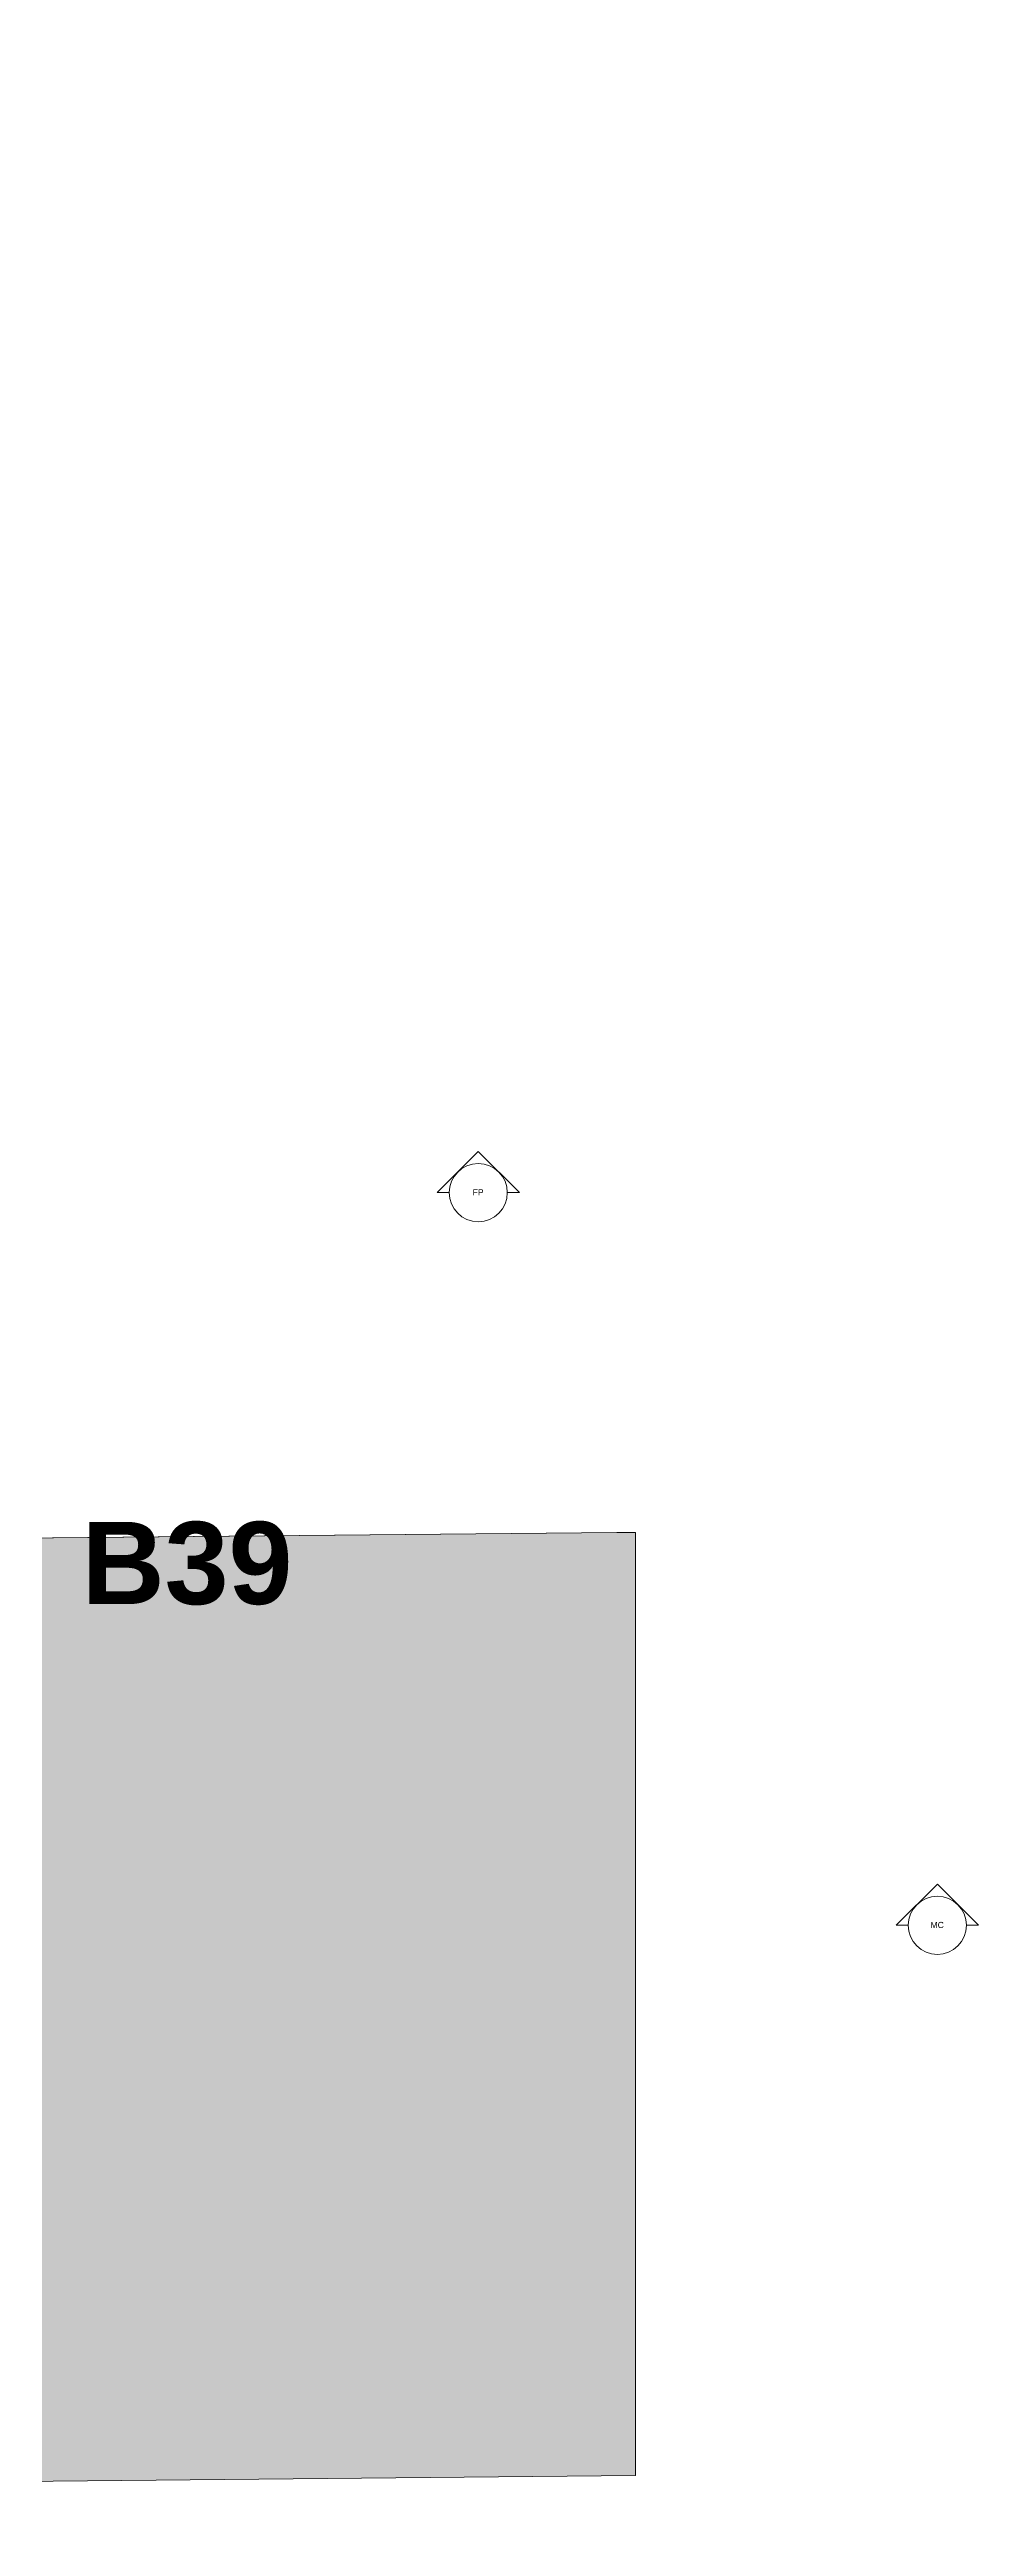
# Model space of a CAD drawing. Header units: millimetres. Extents: x 141848 to 1648660, y -821378 to -151356.
# Drawn here: x 473676 to 496256, y -295063 to -234850 of the extents above; entities that cross this region are included whole.
import ezdxf

# ---------------------------------------------------------------- set-up
doc = ezdxf.new("R2010")
doc.units = ezdxf.units.MM
doc.header["$MEASUREMENT"] = 0
for name, color, linetype in [('Marques - Façades', 7, 'Continuous'), ('Textes - 1_100', 7, 'Continuous'), ('wall', 7, 'Continuous')]:
    doc.layers.add(name, color=color, linetype=linetype)
doc.styles.add('STYLE_GENERE_2', font='')
doc.styles.add('STYLE_GENERE_3', font='')
doc.styles.get('STYLE_GENERE_2').set_extended_font_data('Arial')
doc.styles.get('STYLE_GENERE_3').set_extended_font_data('Arial', bold=True)

# ---------------------------------------------------------------- blocks, each defined once
blk = doc.blocks.new('Dalle_31_2', base_point=(360548, -295063))
at = {"linetype": 'Continuous', "lineweight": 0, "true_color": 0x6f6f6f}
h = blk.add_hatch(color=8, dxfattribs=at)
h.paths.add_polyline_path([(360548, -295063), (487920, -293827), (487920, -270903), (487463, -270903), (472886, -271041), (472886, -271062, 0.001346), (472886, -271073), (472897, -273095, -0.414214), (470908, -275106), (462184, -275106, -0.005189), (462131, -275116), (454148, -275196), (438771, -275253, -0.386553), (436573, -273475, -0.025189), (436562, -273329), (436569, -267730, -0.098562), (436800, -266944), (436817, -266952, -0.258849), (438655, -265606), (438653, -265587), (439337, -265587), (439337, -265687), (439337, -270687), (469237, -270687), (469237, -265687), (470908, -265687), (472605, -265687), (472605, -163738), (371863, -163738), (371863, -271041), (371883, -271041), (371883, -272001), (371883, -272001, -0.409427), (367883, -275935), (360548, -275935)])
h.paths.add_polyline_path([(377135, -260640), (373845, -260640), (373845, -248365), (373845, -243090), (373845, -242190), (377135, -242190)], flags=0)
h.paths.add_polyline_path([(380203, -193811), (380203, -171996), (431506, -171996), (464310, -171996), (464310, -262266), (464310, -262366), (438594, -262351), (437926, -262351), (436550, -262351), (436550, -189811), (412055, -189811), (412055, -201781), (412055, -204496), (415454, -204496), (415454, -208496), (415454, -218296), (405655, -218296), (405655, -222496), (415475, -222496), (415475, -260811), (380203, -260811), (380203, -230016)], flags=0)
h.paths.add_polyline_path([(381437, -269434, -0.090319), (381558, -268728, -0.201449), (382612, -267593, -0.104211), (383418, -267415), (384017, -267409, -0.104045), (384825, -267571, -0.238255), (385984, -268953, -0.055189), (386036, -269390), (386038, -269611), (386051, -270890), (385792, -271893, -0.267949), (384070, -272909), (383470, -272915, -0.193717), (382079, -272370, -0.070569), (381728, -271931, -0.131652), (381451, -270934)], flags=0)
h.paths.add_polyline_path([(392017, -273452), (392030, -267378, -0.380557), (394017, -265610), (394094, -265610), (394094, -270610), (409094, -270610), (409094, -265610), (414056, -265610, -0.414214), (415556, -267110), (415556, -273661, -0.345502), (413837, -275433), (394027, -275599, -0.415791), (392017, -273599)], flags=0)
h.paths.add_polyline_path([(424210, -271504, -0.134474), (423930, -270485), (423930, -268985, -0.414214), (425930, -266985), (426530, -266985, -0.414214), (428530, -268985), (428530, -270485, -0.12882), (428274, -271466, -0.270936), (426530, -272485), (425930, -272485, -0.26498)], flags=0)
at = {"color": 9, "linetype": 'Continuous', "lineweight": 5, "flags": 128}
blk.add_lwpolyline([(360548, -295063), (487920, -293827), (487920, -270903), (487463, -270903), (472886, -271041)], dxfattribs=at)
blk = doc.blocks.new('Façade_1_2', base_point=(357656, -280449))
at = {"layer": 'Marques - Façades', "color": 7, "linetype": 'Continuous', "lineweight": 5}
for p, q in [((494256, -280449), (495256, -279449)), ((495256, -279449), (496256, -280449)), ((494549, -280449), (494256, -280449)), ((496256, -280449), (495963, -280449))]:
    blk.add_line(p, q, dxfattribs=at)
blk.add_circle((495256, -280449), 707, dxfattribs=at)
at = {"layer": 'Marques - Façades', "color": 7, "lineweight": 5, "insert": (495415, -280518), "char_height": 150, "attachment_point": 9, "style": 'STYLE_GENERE_2'}
blk.add_mtext('\\A1;{\\pqr;\\pt0;\\fArial|b0|i0|c0|p38;MC}', dxfattribs=at)
blk = doc.blocks.new('Façade_2_2', base_point=(359540, -262638))
at = {"layer": 'Marques - Façades', "color": 7, "linetype": 'Continuous', "lineweight": 5}
for p, q in [((483097, -262638), (484097, -261638)), ((484097, -261638), (485097, -262638)), ((483390, -262638), (483097, -262638)), ((485097, -262638), (484804, -262638))]:
    blk.add_line(p, q, dxfattribs=at)
blk.add_circle((484097, -262638), 707, dxfattribs=at)
at = {"layer": 'Marques - Façades', "color": 7, "lineweight": 5, "insert": (484228, -262705), "char_height": 150, "attachment_point": 9, "style": 'STYLE_GENERE_2'}
blk.add_mtext('\\A1;{\\pqr;\\pt0;\\fArial|b0|i0|c0|p38;FP}', dxfattribs=at)

msp = doc.modelspace()

# ---------------------------------------------------------------- linework, layer by layer
at = {"layer": 'wall', "color": 1, "linetype": 'Continuous', "lineweight": 5}
msp.add_line((472913.119, -271040.575), (487462.568, -270902.734), dxfattribs=at)

# ---------------------------------------------------------------- block references
at = {"color": 9, "linetype": 'Continuous', "lineweight": 5}
msp.add_blockref('Dalle_31_2', (360547.961, -295062.571), dxfattribs=at)
at = {"layer": 'Marques - Façades', "color": 14, "lineweight": 5, "true_color": 0xa40f02}
for name, p in [('Façade_2_2', (359539.81, -262638.16)), ('Façade_1_2', (357656.13, -280449.022))]:
    msp.add_blockref(name, p, dxfattribs=at)

# ---------------------------------------------------------------- texts
at = {"layer": 'Textes - 1_100', "color": 14, "linetype": 'Continuous', "lineweight": 5, "true_color": 0x990000, "insert": (474455.868, -271657.247), "char_height": 2000, "attachment_point": 4, "rotation": 0.00565214, "style": 'STYLE_GENERE_3'}
msp.add_mtext('\\A1;{\\pql;\\fArial|b1|i0|c0|p38;B3\\fArial|b1|i0|c0|p38;9}', dxfattribs=at)

doc.saveas('drawing.dxf')
